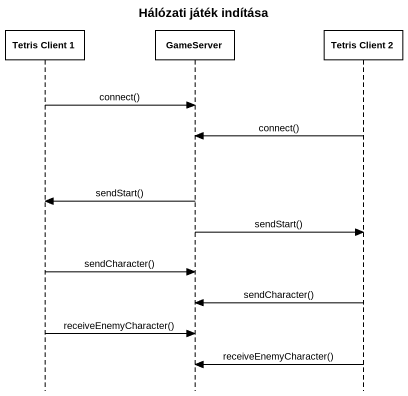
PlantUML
@startuml
title Hálózati játék indítása
hide footbox
participant "Tetris Client 1" as Tetris_Client_1
participant GameServer
participant "Tetris Client 2" as Tetris_Client_2

Tetris_Client_1 -> GameServer : connect()
Tetris_Client_2 -> GameServer : connect()
GameServer -> Tetris_Client_1 : sendStart()
GameServer -> Tetris_Client_2 : sendStart()
Tetris_Client_1 -> GameServer : sendCharacter()
Tetris_Client_2 -> GameServer : sendCharacter()
Tetris_Client_1 -> GameServer : receiveEnemyCharacter()
Tetris_Client_2 -> GameServer : receiveEnemyCharacter()
@enduml
